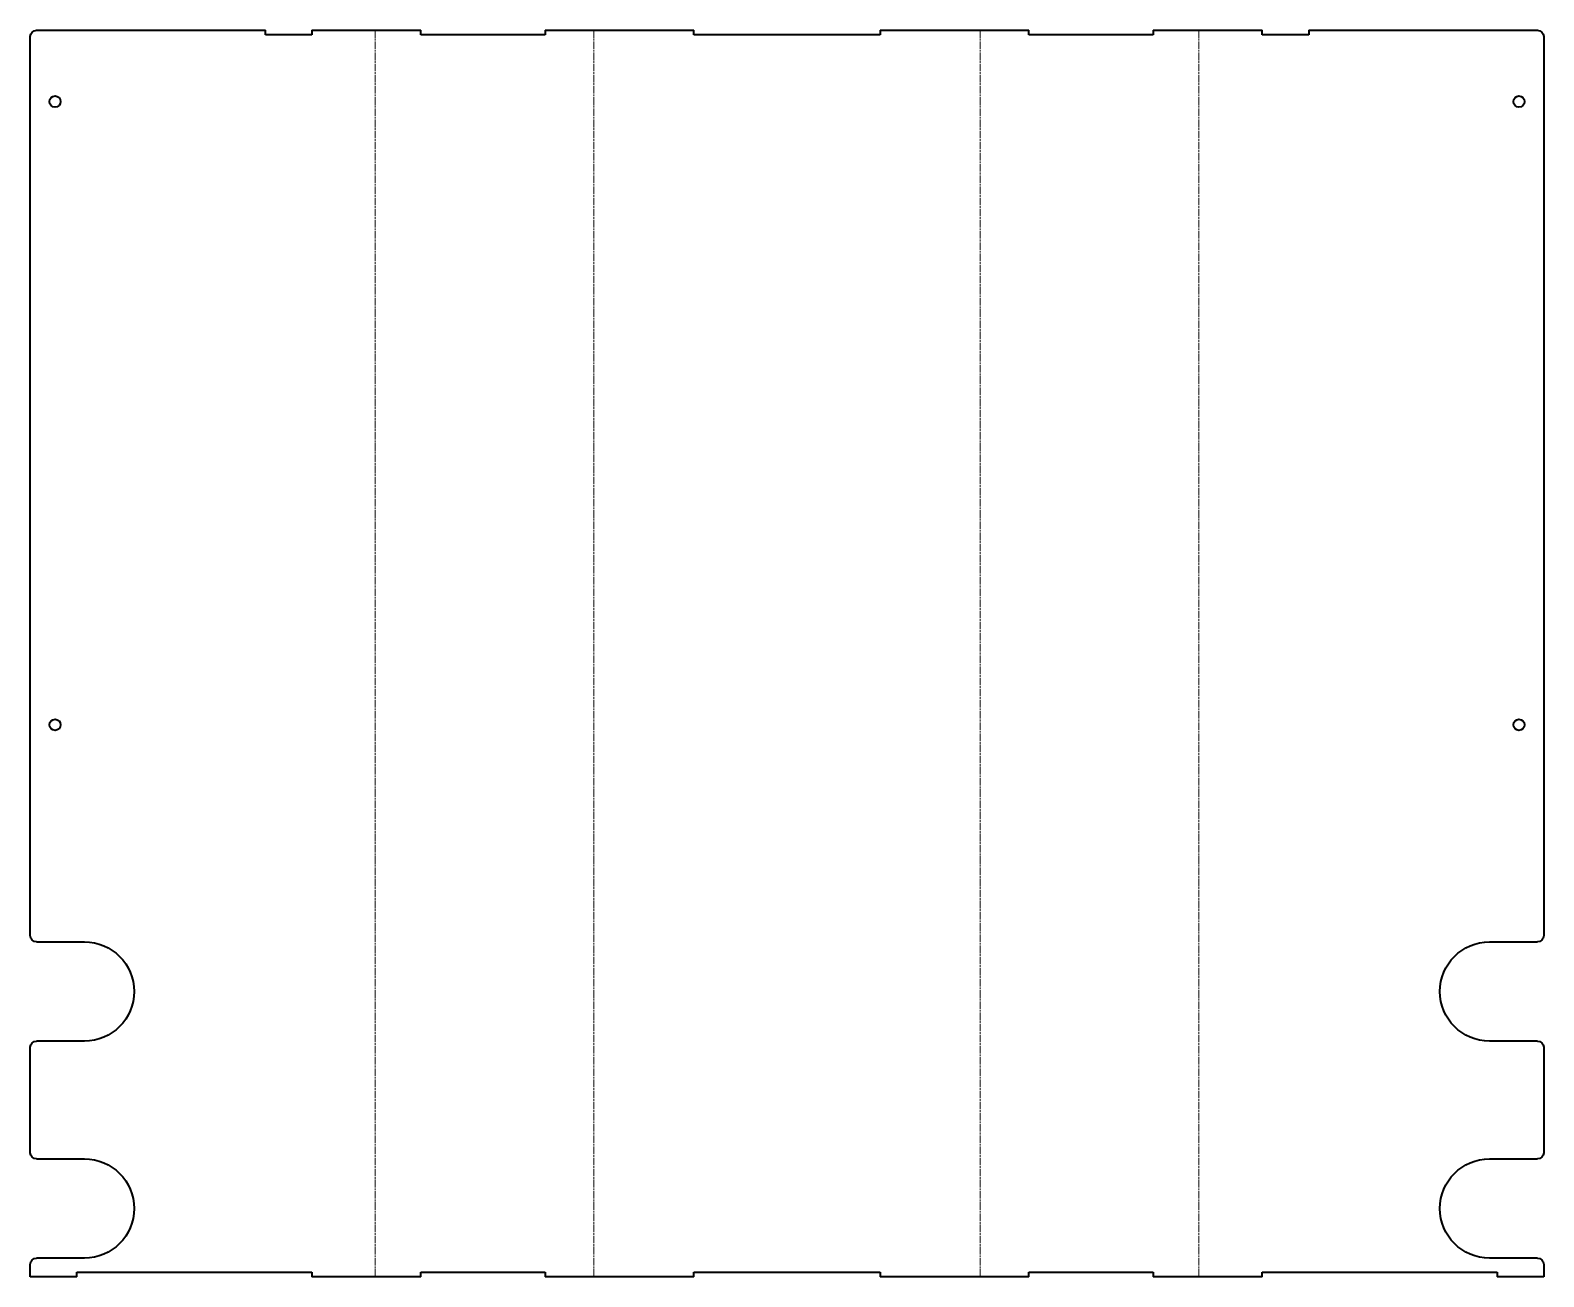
# Model space of a CAD drawing. Header units: inches. Extents: x 0 to 488, y 0 to 402.
import ezdxf

# ---------------------------------------------------------------- set-up
doc = ezdxf.new("R2010")
doc.units = ezdxf.units.IN
doc.header["$MEASUREMENT"] = 0
doc.linetypes.add('Chain', pattern=[13.68, 9.12, -1.14, 2.28, -1.14])
doc.layers.add('SIMUMAK Bend Centerline (ISO)', color=7, linetype='Chain', lineweight=9)
doc.layers.add('SIMUMAK Visible (ISO)', color=7, linetype='Continuous', lineweight=35)

# ---------------------------------------------------------------- blocks, each defined once
blk = doc.blocks.new('CDR-INJOY-V029-CCM01_Chapas Soldadas 1_CDR-INJOY-V029-CCM01 (Desplegada)')
at = {"layer": 'SIMUMAK Bend Centerline (ISO)', "ltscale": 0.263158}
for p, q in [((-132.82, -201), (-132.82, 201)), ((-62.27, -201), (-62.27, 201)), ((62.27, 201), (62.27, -201)), ((132.82, 201), (132.82, -201))]:
    blk.add_line(p, q, dxfattribs=at)
at = {"layer": 'SIMUMAK Visible (ISO)'}
for p, q in [((-242, 201), (-168.2, 201)), ((-168.2, 199.5), (-168.2, 201)), ((-153.2, 201), (-153.2, 199.5)), ((-153.2, 201), (-118.02, 201)), ((-118.02, 199.5), (-118.02, 201)), ((-78.02, 201), (-78.02, 199.5)), ((-78.02, 201), (-30, 201)), ((-30, 199.5), (-30, 201)), ((30, 201), (30, 199.5)), ((30, 201), (78.02, 201)), ((78.02, 199.5), (78.02, 201)), ((118.02, 201), (118.02, 199.5)), ((118.02, 201), (153.2, 201)), ((153.2, 199.5), (153.2, 201)), ((168.2, 201), (168.2, 199.5)), ((168.2, 201), (242, 201)), ((-244, -91), (-244, 199)), ((-153.2, 199.5), (-168.2, 199.5)), ((-78.02, 199.5), (-118.02, 199.5)), ((30, 199.5), (-30, 199.5)), ((118.02, 199.5), (78.02, 199.5)), ((168.2, 199.5), (153.2, 199.5)), ((244, 199), (244, -91)), ((-242, -93), (-226.5, -93)), ((226.5, -93), (242, -93)), ((-226.5, -125), (-242, -125)), ((242, -125), (226.5, -125)), ((-244, -161), (-244, -127)), ((244, -127), (244, -161)), ((-242, -163), (-226.5, -163)), ((226.5, -163), (242, -163)), ((-226.5, -195), (-242, -195)), ((242, -195), (226.5, -195)), ((-244, -201), (-244, -197)), ((-229, -199.5), (-153.2, -199.5)), ((-229, -201), (-229, -199.5)), ((-153.2, -199.5), (-153.2, -201)), ((-118.02, -199.5), (-78.02, -199.5)), ((-118.02, -201), (-118.02, -199.5)), ((-78.02, -199.5), (-78.02, -201)), ((-30, -199.5), (30, -199.5)), ((-30, -201), (-30, -199.5)), ((30, -199.5), (30, -201)), ((78.02, -199.5), (118.02, -199.5)), ((78.02, -201), (78.02, -199.5)), ((118.02, -199.5), (118.02, -201)), ((153.2, -199.5), (229, -199.5)), ((153.2, -201), (153.2, -199.5)), ((229, -199.5), (229, -201)), ((244, -197), (244, -201)), ((-229, -201), (-244, -201)), ((-118.02, -201), (-153.2, -201)), ((-30, -201), (-78.02, -201)), ((78.02, -201), (30, -201)), ((153.2, -201), (118.02, -201)), ((244, -201), (229, -201))]:
    blk.add_line(p, q, dxfattribs=at)
for centre in [(-236, 178), (236, 178), (-236, -23), (236, -23)]:
    blk.add_circle(centre, 1.8, dxfattribs=at)
at = {"layer": 'SIMUMAK Visible (ISO)', "extrusion": (0, 0, -1)}
for centre, radius, start, end in [((242, 199), 2, 360, 90), ((-242, 199), 2, 90, 180), ((242, -91), 2, 270, 360), ((-242, -91), 2, 180, 270), ((226.5, -109), 16, 90, 270), ((-226.5, -109), 16, 270, 90), ((242, -127), 2, 360, 90), ((-242, -127), 2, 90, 180), ((242, -161), 2, 270, 0), ((-242, -161), 2, 180, 270), ((226.5, -179), 16, 90, 270), ((-226.5, -179), 16, 270, 90), ((242, -197), 2, 0, 90), ((-242, -197), 2, 90, 180)]:
    blk.add_arc(centre, radius, start, end, dxfattribs=at)

msp = doc.modelspace()

# ---------------------------------------------------------------- block references
msp.add_blockref('CDR-INJOY-V029-CCM01_Chapas Soldadas 1_CDR-INJOY-V029-CCM01 (Desplegada)', (244, 201))

doc.saveas('drawing.dxf')
